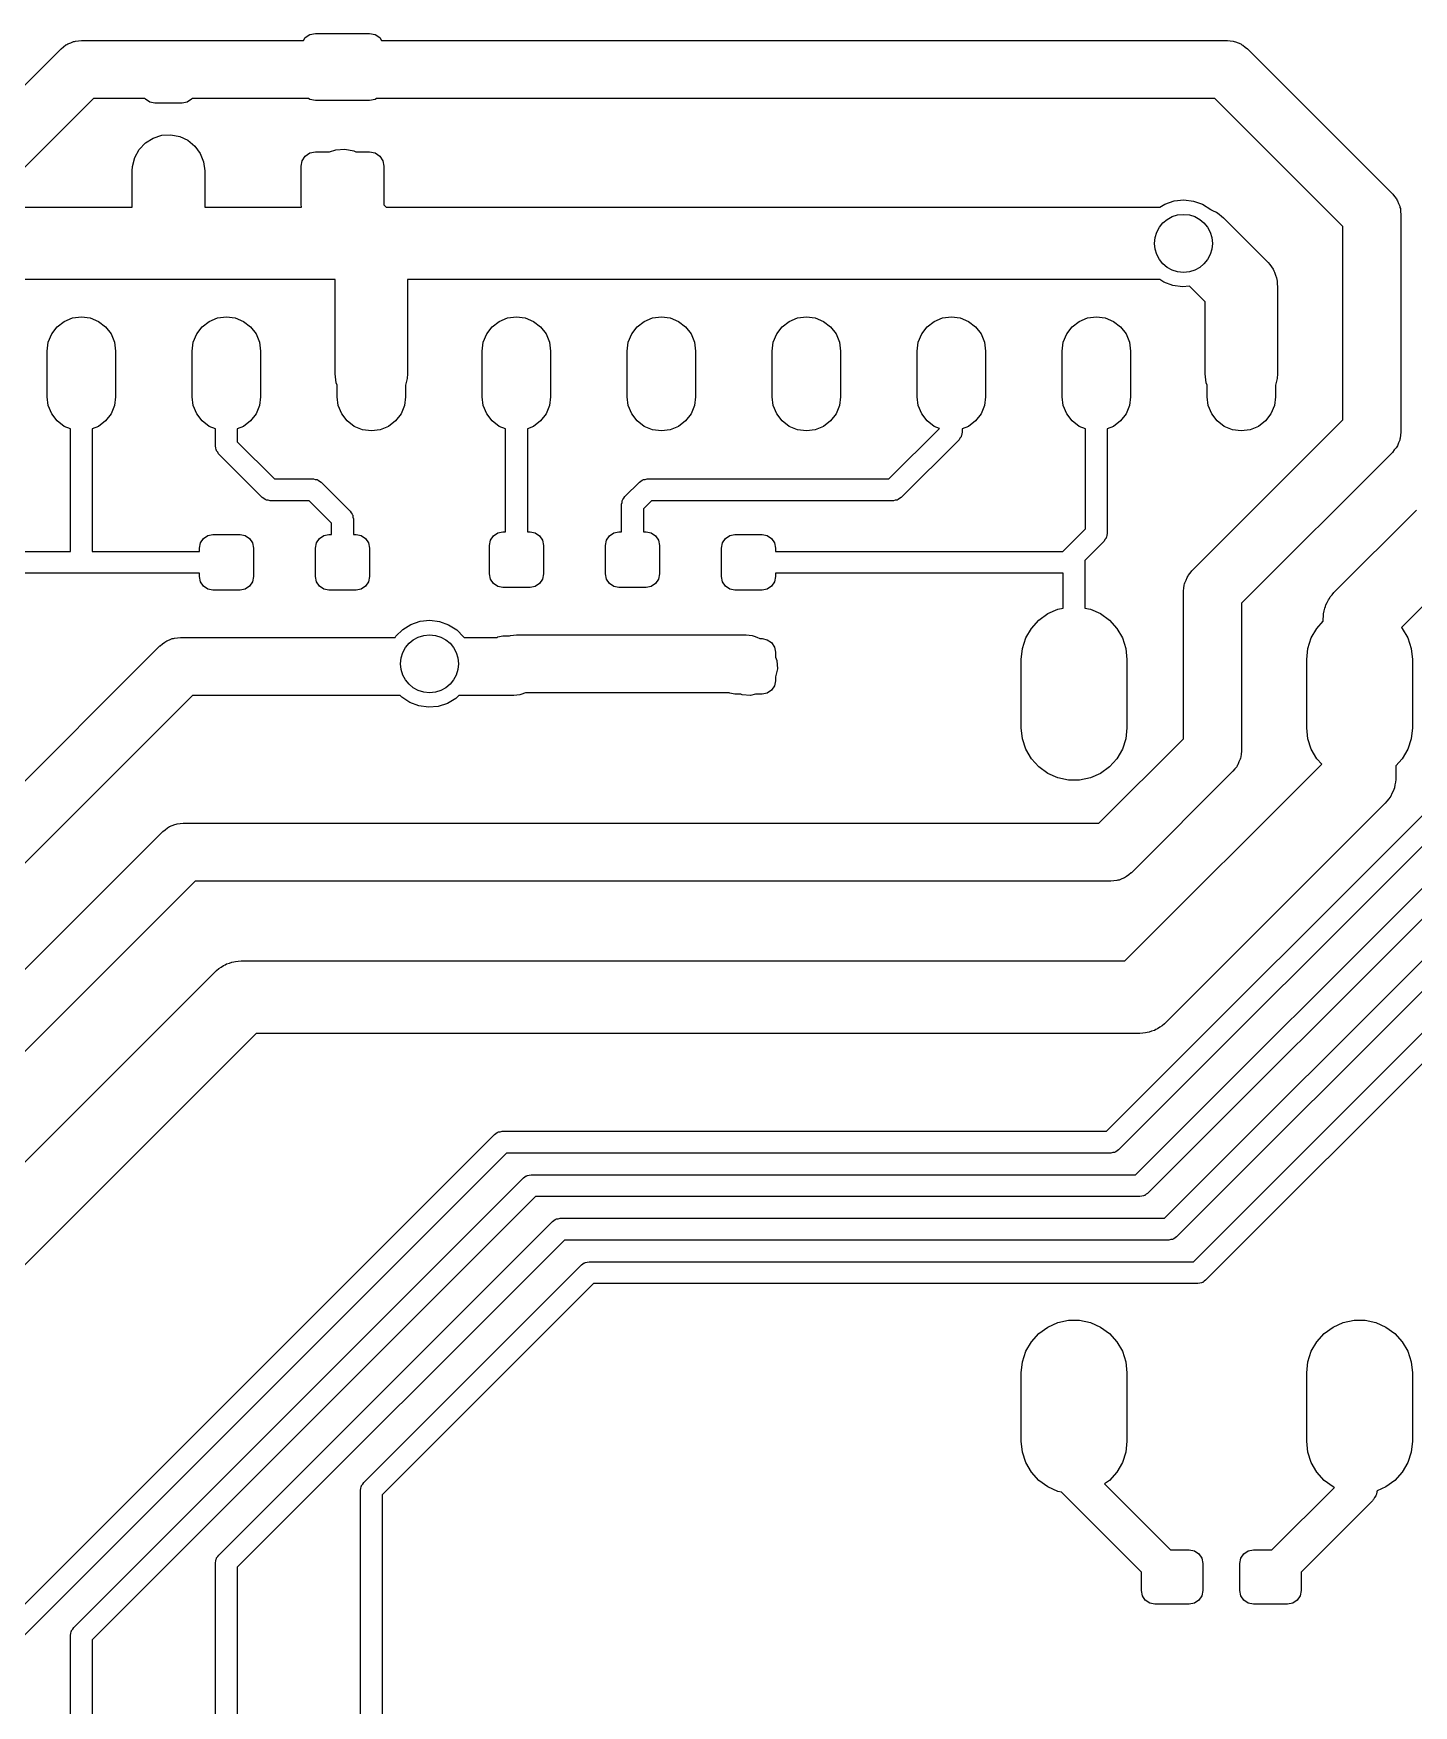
# Model space of a CAD drawing. Extents: x 1 to 4.69, y -4.28 to -0.99.
# Drawn here: x 2.027 to 2.979, y -3.579 to -2.425 of the extents above; entities that cross this region are included whole.
import ezdxf

# ---------------------------------------------------------------- set-up
doc = ezdxf.new("R2010")
doc.units = 0
doc.header["$MEASUREMENT"] = 0
doc.layers.add('BLACK', color=7, linetype='CONTINUOUS')

msp = doc.modelspace()

# ---------------------------------------------------------------- linework, layer by layer
at = {"layer": 'BLACK', "linetype": 'CONTINUOUS'}
for p, q in [((2.04768, -2.43448), (2.04922, -2.43315)), ((2.04922, -2.43315), (2.04996, -2.43282)), ((2.04996, -2.43282), (2.05061, -2.43234)), ((2.05061, -2.43234), (2.05253, -2.43165)), ((2.05253, -2.43165), (2.05439, -2.4308)), ((2.05439, -2.4308), (2.05519, -2.43069)), ((2.05519, -2.43069), (2.05594, -2.43042)), ((2.05594, -2.43042), (2.05798, -2.43029)), ((2.05798, -2.43029), (2.06, -2.43)), ((2.06, -2.43), (2.21304, -2.43)), ((2.21304, -2.43), (2.21434, -2.42806)), ((2.21434, -2.42806), (2.21753, -2.42593)), ((2.21753, -2.42593), (2.2213, -2.42518)), ((2.2213, -2.42518), (2.2587, -2.42518)), ((2.2587, -2.42518), (2.26247, -2.42593)), ((2.26247, -2.42593), (2.26566, -2.42806)), ((2.26566, -2.42806), (2.26696, -2.43)), ((2.26696, -2.43), (2.85, -2.43)), ((2.85, -2.43), (2.85024, -2.43)), ((2.85024, -2.43), (2.85226, -2.43032)), ((2.85226, -2.43032), (2.85429, -2.43047)), ((2.85429, -2.43047), (2.85505, -2.43075)), ((2.85505, -2.43075), (2.85585, -2.43087)), ((2.85585, -2.43087), (2.85769, -2.43174)), ((2.85769, -2.43174), (2.8596, -2.43246)), ((2.8596, -2.43246), (2.86025, -2.43294)), ((2.86025, -2.43294), (2.86098, -2.43328)), ((2.86098, -2.43328), (2.86251, -2.43463)), ((1.99025, -2.49146), (2.04586, -2.43586)), ((2.04586, -2.43586), (2.04603, -2.43569)), ((2.04603, -2.43569), (2.04768, -2.43448)), ((2.86251, -2.43463), (2.86414, -2.43586)), ((2.86414, -2.43586), (2.96414, -2.53586)), ((2.06828, -2.47), (2.01268, -2.52561)), ((2.1037, -2.47), (2.06828, -2.47)), ((2.10404, -2.47051), (2.1037, -2.47)), ((2.10707, -2.47254), (2.10404, -2.47051)), ((2.11065, -2.47325), (2.10707, -2.47254)), ((2.12935, -2.47325), (2.11065, -2.47325)), ((2.13293, -2.47254), (2.12935, -2.47325)), ((2.13596, -2.47051), (2.13293, -2.47254)), ((2.1363, -2.47), (2.13596, -2.47051)), ((2.2165, -2.47), (2.1363, -2.47)), ((2.21753, -2.47069), (2.2165, -2.47)), ((2.2213, -2.47144), (2.21753, -2.47069)), ((2.2587, -2.47144), (2.2213, -2.47144)), ((2.26247, -2.47069), (2.2587, -2.47144)), ((2.2635, -2.47), (2.26247, -2.47069)), ((2.84172, -2.47), (2.2635, -2.47)), ((2.93, -2.55828), (2.84172, -2.47)), ((2.09977, -2.50531), (2.10406, -2.50074)), ((2.10406, -2.50074), (2.10936, -2.49738)), ((2.10936, -2.49738), (2.11532, -2.49544)), ((2.11532, -2.49544), (2.12157, -2.49505)), ((2.12157, -2.49505), (2.12773, -2.49622)), ((2.12773, -2.49622), (2.1334, -2.49889)), ((2.1334, -2.49889), (2.13822, -2.50289)), ((2.13822, -2.50289), (2.14191, -2.50796)), ((2.0952, -2.51687), (2.09676, -2.5108)), ((2.09676, -2.5108), (2.09977, -2.50531)), ((2.14191, -2.50796), (2.14421, -2.51378)), ((2.14421, -2.51378), (2.145, -2.52)), ((2.21146, -2.51671), (2.21221, -2.51295)), ((2.21221, -2.51295), (2.21434, -2.50975)), ((2.21434, -2.50975), (2.21753, -2.50762)), ((2.21753, -2.50762), (2.2213, -2.50687)), ((2.2213, -2.50687), (2.23092, -2.50687)), ((2.23092, -2.50687), (2.23532, -2.50544)), ((2.23532, -2.50544), (2.24157, -2.50505)), ((2.24157, -2.50505), (2.24773, -2.50622)), ((2.24773, -2.50622), (2.2491, -2.50687)), ((2.2491, -2.50687), (2.2587, -2.50687)), ((2.2587, -2.50687), (2.26247, -2.50762)), ((2.26247, -2.50762), (2.26566, -2.50975)), ((2.26566, -2.50975), (2.26779, -2.51295)), ((2.26779, -2.51295), (2.26854, -2.51671)), ((2.095, -2.52), (2.0952, -2.51687)), ((2.095, -2.545), (2.095, -2.52)), ((2.145, -2.52), (2.145, -2.545)), ((2.21146, -2.54329), (2.21146, -2.51671)), ((2.26854, -2.51671), (2.26854, -2.54329)), ((2.96414, -2.53586), (2.96431, -2.53603)), ((2.96431, -2.53603), (2.96552, -2.53768)), ((1.67036, -2.545), (2.095, -2.545)), ((2.145, -2.545), (2.2118, -2.545)), ((2.2118, -2.545), (2.21146, -2.54329)), ((2.26854, -2.54329), (2.26852, -2.54338)), ((2.26852, -2.54338), (2.27014, -2.545)), ((2.27014, -2.545), (2.80374, -2.545)), ((2.80374, -2.545), (2.80723, -2.54286)), ((2.80723, -2.54286), (2.81356, -2.5407)), ((2.81356, -2.5407), (2.82021, -2.54)), ((2.82021, -2.54), (2.82685, -2.54079)), ((2.82685, -2.54079), (2.83315, -2.54304)), ((2.83315, -2.54304), (2.8388, -2.54662)), ((2.8388, -2.54662), (2.83884, -2.54666)), ((2.83884, -2.54666), (2.8392, -2.54676)), ((2.8392, -2.54676), (2.84092, -2.5477)), ((2.84092, -2.5477), (2.84273, -2.54848)), ((2.84273, -2.54848), (2.84366, -2.54921)), ((2.96552, -2.53768), (2.96685, -2.53922)), ((2.96685, -2.53922), (2.96718, -2.53996)), ((2.96718, -2.53996), (2.96766, -2.54061)), ((2.96766, -2.54061), (2.96835, -2.54253)), ((2.96835, -2.54253), (2.9692, -2.54439)), ((2.9692, -2.54439), (2.96931, -2.54519)), ((2.96931, -2.54519), (2.96958, -2.54594)), ((2.96958, -2.54594), (2.96971, -2.54798)), ((2.96971, -2.54798), (2.97, -2.55)), ((2.84366, -2.54921), (2.84469, -2.54977)), ((2.84469, -2.54977), (2.84613, -2.55112)), ((2.84613, -2.55112), (2.84768, -2.55232)), ((2.84768, -2.55232), (2.87757, -2.58222)), ((2.93, -2.69172), (2.93, -2.55828)), ((2.97, -2.55), (2.97, -2.7)), ((2.87757, -2.58222), (2.87794, -2.58263)), ((2.87794, -2.58263), (2.87812, -2.58278)), ((2.87812, -2.58278), (2.87835, -2.5831)), ((2.87835, -2.5831), (2.87965, -2.58457)), ((2.23489, -2.595), (1.66, -2.595)), ((2.23489, -2.66), (2.23489, -2.595)), ((2.80376, -2.595), (2.28489, -2.595)), ((2.28489, -2.595), (2.28489, -2.66)), ((2.80647, -2.59678), (2.80376, -2.595)), ((2.87965, -2.58457), (2.88065, -2.58626)), ((2.88065, -2.58626), (2.8818, -2.58785)), ((2.8818, -2.58785), (2.88224, -2.58895)), ((2.88224, -2.58895), (2.88284, -2.58996)), ((2.88284, -2.58996), (2.88338, -2.59185)), ((2.88338, -2.59185), (2.88411, -2.59368)), ((2.88411, -2.59368), (2.88426, -2.59485)), ((2.88426, -2.59485), (2.88459, -2.59598)), ((2.81274, -2.59911), (2.80647, -2.59678)), ((2.81937, -2.59999), (2.81274, -2.59911)), ((2.8242, -2.59955), (2.81937, -2.59999)), ((2.83489, -2.61025), (2.8242, -2.59955)), ((2.88459, -2.59598), (2.88465, -2.59794)), ((2.88465, -2.59794), (2.88489, -2.59989)), ((2.88489, -2.59989), (2.88489, -2.66)), ((2.83489, -2.66), (2.83489, -2.61025)), ((2.03944, -2.63244), (2.04319, -2.62755)), ((2.04319, -2.62755), (2.04808, -2.62379)), ((2.04808, -2.62379), (2.05378, -2.62143)), ((2.05378, -2.62143), (2.05989, -2.62063)), ((2.05989, -2.62063), (2.06601, -2.62143)), ((2.06601, -2.62143), (2.0717, -2.62379)), ((2.0717, -2.62379), (2.0766, -2.62755)), ((2.0766, -2.62755), (2.08035, -2.63244)), ((2.13944, -2.63244), (2.14319, -2.62755)), ((2.14319, -2.62755), (2.14808, -2.62379)), ((2.14808, -2.62379), (2.15378, -2.62143)), ((2.15378, -2.62143), (2.15989, -2.62063)), ((2.15989, -2.62063), (2.16601, -2.62143)), ((2.16601, -2.62143), (2.1717, -2.62379)), ((2.1717, -2.62379), (2.1766, -2.62755)), ((2.1766, -2.62755), (2.18035, -2.63244)), ((2.33944, -2.63244), (2.34319, -2.62755)), ((2.34319, -2.62755), (2.34808, -2.62379)), ((2.34808, -2.62379), (2.35378, -2.62143)), ((2.35378, -2.62143), (2.35989, -2.62063)), ((2.35989, -2.62063), (2.36601, -2.62143)), ((2.36601, -2.62143), (2.3717, -2.62379)), ((2.3717, -2.62379), (2.3766, -2.62755)), ((2.3766, -2.62755), (2.38035, -2.63244)), ((2.43944, -2.63244), (2.44319, -2.62755)), ((2.44319, -2.62755), (2.44808, -2.62379)), ((2.44808, -2.62379), (2.45378, -2.62143)), ((2.45378, -2.62143), (2.45989, -2.62063)), ((2.45989, -2.62063), (2.46601, -2.62143)), ((2.46601, -2.62143), (2.4717, -2.62379)), ((2.4717, -2.62379), (2.4766, -2.62755)), ((2.4766, -2.62755), (2.48035, -2.63244)), ((2.53944, -2.63244), (2.54319, -2.62755)), ((2.54319, -2.62755), (2.54808, -2.62379)), ((2.54808, -2.62379), (2.55378, -2.62143)), ((2.55378, -2.62143), (2.55989, -2.62063)), ((2.55989, -2.62063), (2.56601, -2.62143)), ((2.56601, -2.62143), (2.5717, -2.62379)), ((2.5717, -2.62379), (2.5766, -2.62755)), ((2.5766, -2.62755), (2.58035, -2.63244)), ((2.63944, -2.63244), (2.64319, -2.62755)), ((2.64319, -2.62755), (2.64808, -2.62379)), ((2.64808, -2.62379), (2.65378, -2.62143)), ((2.65378, -2.62143), (2.65989, -2.62063)), ((2.65989, -2.62063), (2.66601, -2.62143)), ((2.66601, -2.62143), (2.6717, -2.62379)), ((2.6717, -2.62379), (2.6766, -2.62755)), ((2.6766, -2.62755), (2.68035, -2.63244)), ((2.73944, -2.63244), (2.74319, -2.62755)), ((2.74319, -2.62755), (2.74808, -2.62379)), ((2.74808, -2.62379), (2.75378, -2.62143)), ((2.75378, -2.62143), (2.75989, -2.62063)), ((2.75989, -2.62063), (2.76601, -2.62143)), ((2.76601, -2.62143), (2.7717, -2.62379)), ((2.7717, -2.62379), (2.7766, -2.62755)), ((2.7766, -2.62755), (2.78035, -2.63244)), ((2.03627, -2.64425), (2.03708, -2.63814)), ((2.03708, -2.63814), (2.03944, -2.63244)), ((2.08035, -2.63244), (2.08271, -2.63814)), ((2.08271, -2.63814), (2.08351, -2.64425)), ((2.13627, -2.64425), (2.13708, -2.63814)), ((2.13708, -2.63814), (2.13944, -2.63244)), ((2.18035, -2.63244), (2.18271, -2.63814)), ((2.18271, -2.63814), (2.18351, -2.64425)), ((2.33627, -2.64425), (2.33708, -2.63814)), ((2.33708, -2.63814), (2.33944, -2.63244)), ((2.38035, -2.63244), (2.38271, -2.63814)), ((2.38271, -2.63814), (2.38351, -2.64425)), ((2.43627, -2.64425), (2.43708, -2.63814)), ((2.43708, -2.63814), (2.43944, -2.63244)), ((2.48035, -2.63244), (2.48271, -2.63814)), ((2.48271, -2.63814), (2.48351, -2.64425)), ((2.53627, -2.64425), (2.53708, -2.63814)), ((2.53708, -2.63814), (2.53944, -2.63244)), ((2.58035, -2.63244), (2.58271, -2.63814)), ((2.58271, -2.63814), (2.58351, -2.64425)), ((2.63627, -2.64425), (2.63708, -2.63814)), ((2.63708, -2.63814), (2.63944, -2.63244)), ((2.68035, -2.63244), (2.68271, -2.63814)), ((2.68271, -2.63814), (2.68351, -2.64425)), ((2.73627, -2.64425), (2.73708, -2.63814)), ((2.73708, -2.63814), (2.73944, -2.63244)), ((2.78035, -2.63244), (2.78271, -2.63814)), ((2.78271, -2.63814), (2.78351, -2.64425)), ((2.03627, -2.67575), (2.03627, -2.64425)), ((2.08351, -2.64425), (2.08351, -2.67575)), ((2.13627, -2.67575), (2.13627, -2.64425)), ((2.18351, -2.64425), (2.18351, -2.67575)), ((2.33627, -2.67575), (2.33627, -2.64425)), ((2.38351, -2.64425), (2.38351, -2.67575)), ((2.43627, -2.67575), (2.43627, -2.64425)), ((2.48351, -2.64425), (2.48351, -2.67575)), ((2.53627, -2.67575), (2.53627, -2.64425)), ((2.58351, -2.64425), (2.58351, -2.67575)), ((2.63627, -2.67575), (2.63627, -2.64425)), ((2.68351, -2.64425), (2.68351, -2.67575)), ((2.73627, -2.67575), (2.73627, -2.64425)), ((2.78351, -2.64425), (2.78351, -2.67575)), ((2.23568, -2.66622), (2.23489, -2.66)), ((2.2847, -2.66313), (2.28351, -2.66773)), ((2.28489, -2.66), (2.2847, -2.66313)), ((2.83568, -2.66622), (2.83489, -2.66)), ((2.8847, -2.66313), (2.88351, -2.66773)), ((2.88489, -2.66), (2.8847, -2.66313)), ((2.03708, -2.68186), (2.03627, -2.67575)), ((2.08351, -2.67575), (2.08271, -2.68186)), ((2.13708, -2.68186), (2.13627, -2.67575)), ((2.18351, -2.67575), (2.18271, -2.68186)), ((2.23627, -2.66771), (2.23568, -2.66622)), ((2.23627, -2.67575), (2.23627, -2.66771)), ((2.23708, -2.68186), (2.23627, -2.67575)), ((2.28351, -2.67575), (2.28271, -2.68186)), ((2.28351, -2.66773), (2.28351, -2.67575)), ((2.33708, -2.68186), (2.33627, -2.67575)), ((2.38351, -2.67575), (2.38271, -2.68186)), ((2.43708, -2.68186), (2.43627, -2.67575)), ((2.48351, -2.67575), (2.48271, -2.68186)), ((2.53708, -2.68186), (2.53627, -2.67575)), ((2.58351, -2.67575), (2.58271, -2.68186)), ((2.63708, -2.68186), (2.63627, -2.67575)), ((2.68351, -2.67575), (2.68271, -2.68186)), ((2.73708, -2.68186), (2.73627, -2.67575)), ((2.78351, -2.67575), (2.78271, -2.68186)), ((2.83627, -2.66771), (2.83568, -2.66622)), ((2.83627, -2.67575), (2.83627, -2.66771)), ((2.83708, -2.68186), (2.83627, -2.67575)), ((2.88351, -2.67575), (2.88271, -2.68186)), ((2.88351, -2.66773), (2.88351, -2.67575)), ((2.03944, -2.68756), (2.03708, -2.68186)), ((2.04319, -2.69245), (2.03944, -2.68756)), ((2.08035, -2.68756), (2.0766, -2.69245)), ((2.08271, -2.68186), (2.08035, -2.68756)), ((2.13944, -2.68756), (2.13708, -2.68186)), ((2.14319, -2.69245), (2.13944, -2.68756)), ((2.18035, -2.68756), (2.1766, -2.69245)), ((2.18271, -2.68186), (2.18035, -2.68756)), ((2.23944, -2.68756), (2.23708, -2.68186)), ((2.24319, -2.69245), (2.23944, -2.68756)), ((2.28035, -2.68756), (2.2766, -2.69245)), ((2.28271, -2.68186), (2.28035, -2.68756)), ((2.33944, -2.68756), (2.33708, -2.68186)), ((2.34319, -2.69245), (2.33944, -2.68756)), ((2.38035, -2.68756), (2.3766, -2.69245)), ((2.38271, -2.68186), (2.38035, -2.68756)), ((2.43944, -2.68756), (2.43708, -2.68186)), ((2.44319, -2.69245), (2.43944, -2.68756)), ((2.48035, -2.68756), (2.4766, -2.69245)), ((2.48271, -2.68186), (2.48035, -2.68756)), ((2.53944, -2.68756), (2.53708, -2.68186)), ((2.54319, -2.69245), (2.53944, -2.68756)), ((2.58035, -2.68756), (2.5766, -2.69245)), ((2.58271, -2.68186), (2.58035, -2.68756)), ((2.63944, -2.68756), (2.63708, -2.68186)), ((2.64319, -2.69245), (2.63944, -2.68756)), ((2.68035, -2.68756), (2.6766, -2.69245)), ((2.68271, -2.68186), (2.68035, -2.68756)), ((2.73944, -2.68756), (2.73708, -2.68186)), ((2.74319, -2.69245), (2.73944, -2.68756)), ((2.78035, -2.68756), (2.7766, -2.69245)), ((2.78271, -2.68186), (2.78035, -2.68756)), ((2.83944, -2.68756), (2.83708, -2.68186)), ((2.84319, -2.69245), (2.83944, -2.68756)), ((2.88035, -2.68756), (2.8766, -2.69245)), ((2.88271, -2.68186), (2.88035, -2.68756)), ((2.04808, -2.69621), (2.04319, -2.69245)), ((2.05239, -2.69799), (2.04808, -2.69621)), ((2.05239, -2.7825), (2.05239, -2.69799)), ((2.0717, -2.69621), (2.06739, -2.69799)), ((2.06739, -2.69799), (2.06739, -2.7825)), ((2.0766, -2.69245), (2.0717, -2.69621)), ((2.14808, -2.69621), (2.14319, -2.69245)), ((2.15239, -2.69799), (2.14808, -2.69621)), ((2.15239, -2.70989), (2.15239, -2.69799)), ((2.1717, -2.69621), (2.16739, -2.69799)), ((2.16739, -2.69799), (2.16739, -2.70679)), ((2.1766, -2.69245), (2.1717, -2.69621)), ((2.24808, -2.69621), (2.24319, -2.69245)), ((2.25378, -2.69857), (2.24808, -2.69621)), ((2.25989, -2.69937), (2.25378, -2.69857)), ((2.26601, -2.69857), (2.25989, -2.69937)), ((2.2717, -2.69621), (2.26601, -2.69857)), ((2.2766, -2.69245), (2.2717, -2.69621)), ((2.34808, -2.69621), (2.34319, -2.69245)), ((2.3525, -2.69804), (2.34808, -2.69621)), ((2.3525, -2.76896), (2.3525, -2.69804)), ((2.3717, -2.69621), (2.3675, -2.69795)), ((2.3675, -2.69795), (2.3675, -2.76896)), ((2.3766, -2.69245), (2.3717, -2.69621)), ((2.44808, -2.69621), (2.44319, -2.69245)), ((2.45378, -2.69857), (2.44808, -2.69621)), ((2.45989, -2.69937), (2.45378, -2.69857)), ((2.46601, -2.69857), (2.45989, -2.69937)), ((2.4717, -2.69621), (2.46601, -2.69857)), ((2.4766, -2.69245), (2.4717, -2.69621)), ((2.54808, -2.69621), (2.54319, -2.69245)), ((2.55378, -2.69857), (2.54808, -2.69621)), ((2.55989, -2.69937), (2.55378, -2.69857)), ((2.56601, -2.69857), (2.55989, -2.69937)), ((2.5717, -2.69621), (2.56601, -2.69857)), ((2.5766, -2.69245), (2.5717, -2.69621)), ((2.61689, -2.7325), (2.65169, -2.6977)), ((2.64808, -2.69621), (2.64319, -2.69245)), ((2.65169, -2.6977), (2.64808, -2.69621)), ((2.6717, -2.69621), (2.66739, -2.69799)), ((2.66739, -2.69799), (2.66739, -2.70012)), ((2.6766, -2.69245), (2.6717, -2.69621)), ((2.74808, -2.69621), (2.74319, -2.69245)), ((2.75239, -2.69799), (2.74808, -2.69621)), ((2.75239, -2.767), (2.75239, -2.69799)), ((2.7717, -2.69621), (2.76739, -2.69799)), ((2.76739, -2.69799), (2.76739, -2.77012)), ((2.7766, -2.69245), (2.7717, -2.69621)), ((2.82586, -2.79586), (2.93, -2.69172)), ((2.84808, -2.69621), (2.84319, -2.69245)), ((2.85378, -2.69857), (2.84808, -2.69621)), ((2.85989, -2.69937), (2.85378, -2.69857)), ((2.86601, -2.69857), (2.85989, -2.69937)), ((2.8717, -2.69621), (2.86601, -2.69857)), ((2.8766, -2.69245), (2.8717, -2.69621)), ((2.15267, -2.71111), (2.15239, -2.70989)), ((2.16739, -2.70679), (2.19311, -2.7325)), ((2.6652, -2.70541), (2.62529, -2.74531)), ((2.66586, -2.70435), (2.6652, -2.70541)), ((2.66665, -2.70337), (2.66586, -2.70435)), ((2.66674, -2.70295), (2.66665, -2.70337)), ((2.66697, -2.70259), (2.66674, -2.70295)), ((2.66711, -2.70134), (2.66697, -2.70259)), ((2.66739, -2.70012), (2.66711, -2.70134)), ((2.96706, -2.71025), (2.96672, -2.71098)), ((2.96754, -2.7096), (2.96706, -2.71025)), ((2.96826, -2.70769), (2.96754, -2.7096)), ((2.96913, -2.70585), (2.96826, -2.70769)), ((2.96925, -2.70505), (2.96913, -2.70585)), ((2.96953, -2.70429), (2.96925, -2.70505)), ((2.96968, -2.70226), (2.96953, -2.70429)), ((2.97, -2.70024), (2.96968, -2.70226)), ((2.97, -2.7), (2.97, -2.70024)), ((2.15281, -2.71236), (2.15267, -2.71111)), ((2.15304, -2.71272), (2.15281, -2.71236)), ((2.15313, -2.71315), (2.15304, -2.71272)), ((2.15392, -2.71413), (2.15313, -2.71315)), ((2.15458, -2.71519), (2.15392, -2.71413)), ((2.1847, -2.7453), (2.15458, -2.71519)), ((2.96414, -2.71414), (2.86, -2.81828)), ((2.96537, -2.71251), (2.96414, -2.71414)), ((2.96672, -2.71098), (2.96537, -2.71251)), ((2.19311, -2.7325), (2.22001, -2.7325)), ((2.22001, -2.7325), (2.22123, -2.73278)), ((2.22123, -2.73278), (2.22248, -2.73292)), ((2.22248, -2.73292), (2.22284, -2.73315)), ((2.22284, -2.73315), (2.22326, -2.73325)), ((2.22326, -2.73325), (2.22424, -2.73403)), ((2.44577, -2.73402), (2.44675, -2.73324)), ((2.44675, -2.73324), (2.44717, -2.73315)), ((2.44717, -2.73315), (2.44753, -2.73292)), ((2.44753, -2.73292), (2.44878, -2.73278)), ((2.44878, -2.73278), (2.45, -2.7325)), ((2.45, -2.7325), (2.61689, -2.7325)), ((2.22424, -2.73403), (2.2253, -2.7347)), ((2.2253, -2.7347), (2.24531, -2.75471)), ((2.43403, -2.74576), (2.4347, -2.7447)), ((2.4347, -2.7447), (2.44471, -2.73469)), ((2.44471, -2.73469), (2.44577, -2.73402)), ((2.18576, -2.74597), (2.1847, -2.7453)), ((2.18674, -2.74675), (2.18576, -2.74597)), ((2.18716, -2.74685), (2.18674, -2.74675)), ((2.18752, -2.74708), (2.18716, -2.74685)), ((2.18877, -2.74722), (2.18752, -2.74708)), ((2.18999, -2.7475), (2.18877, -2.74722)), ((2.21689, -2.7475), (2.18999, -2.7475)), ((2.2325, -2.76311), (2.21689, -2.7475)), ((2.24531, -2.75471), (2.24598, -2.75577)), ((2.24598, -2.75577), (2.24676, -2.75675)), ((2.24676, -2.75675), (2.24685, -2.75717)), ((2.4325, -2.74999), (2.43278, -2.74877)), ((2.4325, -2.76896), (2.4325, -2.74999)), ((2.43278, -2.74877), (2.43292, -2.74752)), ((2.43292, -2.74752), (2.43315, -2.74716)), ((2.43315, -2.74716), (2.43325, -2.74674)), ((2.43325, -2.74674), (2.43403, -2.74576)), ((2.45311, -2.7475), (2.4475, -2.75311)), ((2.4475, -2.75311), (2.4475, -2.76896)), ((2.62, -2.7475), (2.45311, -2.7475)), ((2.62122, -2.74722), (2.62, -2.7475)), ((2.62247, -2.74708), (2.62122, -2.74722)), ((2.62283, -2.74685), (2.62247, -2.74708)), ((2.62325, -2.74676), (2.62283, -2.74685)), ((2.62423, -2.74598), (2.62325, -2.74676)), ((2.62529, -2.74531), (2.62423, -2.74598)), ((2.92375, -2.8109), (2.98072, -2.75393)), ((2.2325, -2.77081), (2.2325, -2.76311)), ((2.24685, -2.75717), (2.24708, -2.75753)), ((2.24708, -2.75753), (2.24722, -2.75878)), ((2.24722, -2.75878), (2.2475, -2.76)), ((2.2475, -2.76), (2.2475, -2.77081)), ((2.73689, -2.7825), (2.75239, -2.767)), ((2.1413, -2.78016), (2.14201, -2.77658)), ((2.14201, -2.77658), (2.14404, -2.77355)), ((2.14404, -2.77355), (2.14707, -2.77152)), ((2.14707, -2.77152), (2.15065, -2.77081)), ((2.15065, -2.77081), (2.16935, -2.77081)), ((2.16935, -2.77081), (2.17293, -2.77152)), ((2.17293, -2.77152), (2.17596, -2.77355)), ((2.17596, -2.77355), (2.17799, -2.77658)), ((2.17799, -2.77658), (2.1787, -2.78016)), ((2.2213, -2.78016), (2.22201, -2.77658)), ((2.22201, -2.77658), (2.22404, -2.77355)), ((2.22404, -2.77355), (2.22707, -2.77152)), ((2.22707, -2.77152), (2.23065, -2.77081)), ((2.23065, -2.77081), (2.2325, -2.77081)), ((2.2475, -2.77081), (2.24935, -2.77081)), ((2.24935, -2.77081), (2.25293, -2.77152)), ((2.25293, -2.77152), (2.25596, -2.77355)), ((2.25596, -2.77355), (2.25799, -2.77658)), ((2.25799, -2.77658), (2.2587, -2.78016)), ((2.3413, -2.77831), (2.34201, -2.77473)), ((2.3413, -2.79799), (2.3413, -2.77831)), ((2.34201, -2.77473), (2.34404, -2.7717)), ((2.34404, -2.7717), (2.34707, -2.76967)), ((2.34707, -2.76967), (2.35065, -2.76896)), ((2.35065, -2.76896), (2.3525, -2.76896)), ((2.3675, -2.76896), (2.36935, -2.76896)), ((2.36935, -2.76896), (2.37293, -2.76967)), ((2.37293, -2.76967), (2.37596, -2.7717)), ((2.37596, -2.7717), (2.37799, -2.77473)), ((2.37799, -2.77473), (2.3787, -2.77831)), ((2.3787, -2.77831), (2.3787, -2.79799)), ((2.4213, -2.77831), (2.42201, -2.77473)), ((2.4213, -2.79799), (2.4213, -2.77831)), ((2.42201, -2.77473), (2.42404, -2.7717)), ((2.42404, -2.7717), (2.42707, -2.76967)), ((2.42707, -2.76967), (2.43065, -2.76896)), ((2.43065, -2.76896), (2.4325, -2.76896)), ((2.4475, -2.76896), (2.44935, -2.76896)), ((2.44935, -2.76896), (2.45293, -2.76967)), ((2.45293, -2.76967), (2.45596, -2.7717)), ((2.45596, -2.7717), (2.45799, -2.77473)), ((2.45799, -2.77473), (2.4587, -2.77831)), ((2.4587, -2.77831), (2.4587, -2.79799)), ((2.5013, -2.78016), (2.50201, -2.77658)), ((2.50201, -2.77658), (2.50404, -2.77355)), ((2.50404, -2.77355), (2.50707, -2.77152)), ((2.50707, -2.77152), (2.51065, -2.77081)), ((2.51065, -2.77081), (2.52935, -2.77081)), ((2.52935, -2.77081), (2.53293, -2.77152)), ((2.53293, -2.77152), (2.53596, -2.77355)), ((2.53596, -2.77355), (2.53799, -2.77658)), ((2.53799, -2.77658), (2.5387, -2.78016)), ((2.7652, -2.77541), (2.75189, -2.78872)), ((2.76586, -2.77435), (2.7652, -2.77541)), ((2.76665, -2.77337), (2.76586, -2.77435)), ((2.76674, -2.77295), (2.76665, -2.77337)), ((2.76697, -2.77259), (2.76674, -2.77295)), ((2.76711, -2.77134), (2.76697, -2.77259)), ((2.76739, -2.77012), (2.76711, -2.77134)), ((1.85, -2.7825), (2.05239, -2.7825)), ((2.06739, -2.7825), (2.1413, -2.7825)), ((2.1413, -2.7825), (2.1413, -2.78016)), ((2.1787, -2.78016), (2.1787, -2.79984)), ((2.2213, -2.79984), (2.2213, -2.78016)), ((2.2587, -2.78016), (2.2587, -2.79984)), ((2.5013, -2.79984), (2.5013, -2.78016)), ((2.5387, -2.78016), (2.5387, -2.7825)), ((2.5387, -2.7825), (2.73689, -2.7825)), ((2.75189, -2.78872), (2.75189, -2.78918)), ((2.75189, -2.78918), (2.75207, -2.79)), ((2.75207, -2.79), (2.75207, -2.82153)), ((3.01596, -2.78939), (2.97037, -2.83498)), ((2.1413, -2.7975), (1.85311, -2.7975)), ((2.1413, -2.79984), (2.1413, -2.7975)), ((2.14201, -2.80342), (2.1413, -2.79984)), ((2.1787, -2.79984), (2.17799, -2.80342)), ((2.22201, -2.80342), (2.2213, -2.79984)), ((2.2587, -2.79984), (2.25799, -2.80342)), ((2.34201, -2.80157), (2.3413, -2.79799)), ((2.34404, -2.8046), (2.34201, -2.80157)), ((2.37799, -2.80157), (2.37596, -2.8046)), ((2.3787, -2.79799), (2.37799, -2.80157)), ((2.42201, -2.80157), (2.4213, -2.79799)), ((2.42404, -2.8046), (2.42201, -2.80157)), ((2.45799, -2.80157), (2.45596, -2.8046)), ((2.4587, -2.79799), (2.45799, -2.80157)), ((2.50201, -2.80342), (2.5013, -2.79984)), ((2.5387, -2.79984), (2.53799, -2.80342)), ((2.73707, -2.7975), (2.5387, -2.7975)), ((2.5387, -2.7975), (2.5387, -2.79984)), ((2.73707, -2.82153), (2.73707, -2.7975)), ((2.82087, -2.80415), (2.82174, -2.80231)), ((2.82174, -2.80231), (2.82246, -2.8004)), ((2.82246, -2.8004), (2.82294, -2.79975)), ((2.82294, -2.79975), (2.82328, -2.79902)), ((2.82328, -2.79902), (2.82463, -2.79749)), ((2.82463, -2.79749), (2.82586, -2.79586)), ((2.14404, -2.80645), (2.14201, -2.80342)), ((2.14707, -2.80848), (2.14404, -2.80645)), ((2.15065, -2.80919), (2.14707, -2.80848)), ((2.16935, -2.80919), (2.15065, -2.80919)), ((2.17293, -2.80848), (2.16935, -2.80919)), ((2.17596, -2.80645), (2.17293, -2.80848)), ((2.17799, -2.80342), (2.17596, -2.80645)), ((2.22404, -2.80645), (2.22201, -2.80342)), ((2.22707, -2.80848), (2.22404, -2.80645)), ((2.23065, -2.80919), (2.22707, -2.80848)), ((2.24935, -2.80919), (2.23065, -2.80919)), ((2.25293, -2.80848), (2.24935, -2.80919)), ((2.25596, -2.80645), (2.25293, -2.80848)), ((2.25799, -2.80342), (2.25596, -2.80645)), ((2.34707, -2.80663), (2.34404, -2.8046)), ((2.35065, -2.80734), (2.34707, -2.80663)), ((2.36935, -2.80734), (2.35065, -2.80734)), ((2.37293, -2.80663), (2.36935, -2.80734)), ((2.37596, -2.8046), (2.37293, -2.80663)), ((2.42707, -2.80663), (2.42404, -2.8046)), ((2.43065, -2.80734), (2.42707, -2.80663)), ((2.44935, -2.80734), (2.43065, -2.80734)), ((2.45293, -2.80663), (2.44935, -2.80734)), ((2.45596, -2.8046), (2.45293, -2.80663)), ((2.50404, -2.80645), (2.50201, -2.80342)), ((2.50707, -2.80848), (2.50404, -2.80645)), ((2.51065, -2.80919), (2.50707, -2.80848)), ((2.52935, -2.80919), (2.51065, -2.80919)), ((2.53293, -2.80848), (2.52935, -2.80919)), ((2.53596, -2.80645), (2.53293, -2.80848)), ((2.53799, -2.80342), (2.53596, -2.80645)), ((2.82, -2.80976), (2.82032, -2.80774)), ((2.82, -2.81), (2.82, -2.80976)), ((2.82, -2.91172), (2.82, -2.81)), ((2.82032, -2.80774), (2.82047, -2.80571)), ((2.82047, -2.80571), (2.82075, -2.80495)), ((2.82075, -2.80495), (2.82087, -2.80415)), ((2.92063, -2.81492), (2.9212, -2.81388)), ((2.9212, -2.81388), (2.92254, -2.81245)), ((2.92254, -2.81245), (2.92375, -2.8109)), ((2.72021, -2.8299), (2.72637, -2.82542)), ((2.72637, -2.82542), (2.73332, -2.82233)), ((2.73332, -2.82233), (2.73707, -2.82153)), ((2.75207, -2.82153), (2.75583, -2.82233)), ((2.75583, -2.82233), (2.76278, -2.82542)), ((2.76278, -2.82542), (2.76894, -2.8299)), ((2.76689, -3.1825), (3.12471, -2.82469)), ((2.86, -2.81828), (2.86, -2.92)), ((2.9165, -2.8274), (2.91662, -2.82544)), ((2.91662, -2.82544), (2.91711, -2.82354)), ((2.91711, -2.82354), (2.91742, -2.8216)), ((2.91742, -2.8216), (2.91789, -2.82052)), ((2.91789, -2.82052), (2.91818, -2.81937)), ((2.91818, -2.81937), (2.91913, -2.81765)), ((2.91913, -2.81765), (2.91991, -2.81585)), ((2.91991, -2.81585), (2.92063, -2.81492)), ((2.27675, -2.84104), (2.28153, -2.83636)), ((2.28153, -2.83636), (2.28723, -2.83286)), ((2.28723, -2.83286), (2.29356, -2.8307)), ((2.29356, -2.8307), (2.30021, -2.83)), ((2.30021, -2.83), (2.30685, -2.83079)), ((2.30685, -2.83079), (2.31315, -2.83304)), ((2.31315, -2.83304), (2.3188, -2.83662)), ((2.3188, -2.83662), (2.32351, -2.84137)), ((2.71131, -2.84215), (2.71511, -2.83556)), ((2.71511, -2.83556), (2.72021, -2.8299)), ((2.76894, -2.8299), (2.77404, -2.83556)), ((2.77404, -2.83556), (2.77784, -2.84215)), ((3.13311, -2.8375), (2.77529, -3.19531)), ((2.90816, -2.84215), (2.91196, -2.83556)), ((2.91196, -2.83556), (2.91643, -2.8306)), ((2.91643, -2.82857), (2.91646, -2.82802)), ((2.91643, -2.8306), (2.91643, -2.82857)), ((2.91644, -2.82779), (2.9165, -2.8274)), ((2.91646, -2.82802), (2.91644, -2.82779)), ((2.97037, -2.83498), (2.97089, -2.83556)), ((2.97089, -2.83556), (2.97469, -2.84215)), ((1.96172, -3), (2.11401, -2.84771)), ((2.11401, -2.84771), (2.11418, -2.84754)), ((2.11418, -2.84754), (2.11583, -2.84633)), ((2.11583, -2.84633), (2.11737, -2.845)), ((2.11737, -2.845), (2.11811, -2.84467)), ((2.11811, -2.84467), (2.11876, -2.84419)), ((2.11876, -2.84419), (2.12068, -2.8435)), ((2.12068, -2.8435), (2.12254, -2.84265)), ((2.12254, -2.84265), (2.12334, -2.84254)), ((2.12334, -2.84254), (2.12409, -2.84227)), ((2.12409, -2.84227), (2.12613, -2.84214)), ((2.12613, -2.84214), (2.12815, -2.84185)), ((2.12815, -2.84185), (2.27623, -2.84185)), ((2.27623, -2.84185), (2.27675, -2.84104)), ((2.32351, -2.84137), (2.32381, -2.84185)), ((2.32381, -2.84185), (2.34658, -2.84185)), ((2.34658, -2.84185), (2.34707, -2.84152)), ((2.34707, -2.84152), (2.35065, -2.84081)), ((2.35065, -2.84081), (2.35438, -2.84081)), ((2.35438, -2.84081), (2.35439, -2.8408)), ((2.35439, -2.8408), (2.35519, -2.84069)), ((2.35519, -2.84069), (2.35594, -2.84042)), ((2.35594, -2.84042), (2.35798, -2.84029)), ((2.35798, -2.84029), (2.36, -2.84)), ((2.36, -2.84), (2.51815, -2.84)), ((2.51815, -2.84), (2.51839, -2.84)), ((2.51839, -2.84), (2.52041, -2.84032)), ((2.52041, -2.84032), (2.52244, -2.84047)), ((2.52244, -2.84047), (2.5232, -2.84075)), ((2.5232, -2.84075), (2.524, -2.84087)), ((2.524, -2.84087), (2.52584, -2.84174)), ((2.52584, -2.84174), (2.52775, -2.84246)), ((2.52775, -2.84246), (2.52802, -2.84266)), ((2.52802, -2.84266), (2.52935, -2.84266)), ((2.52935, -2.84266), (2.53293, -2.84337)), ((2.53293, -2.84337), (2.53596, -2.8454)), ((2.53596, -2.8454), (2.53799, -2.84843)), ((2.53799, -2.84843), (2.5387, -2.85201)), ((2.70895, -2.84939), (2.71131, -2.84215)), ((2.77784, -2.84215), (2.7802, -2.84939)), ((2.9058, -2.84939), (2.90816, -2.84215)), ((2.97469, -2.84215), (2.97705, -2.84939)), ((2.5387, -2.85201), (2.5387, -2.85535)), ((2.5387, -2.85535), (2.53958, -2.85779)), ((2.53958, -2.85779), (2.53994, -2.86345)), ((2.70816, -2.85696), (2.70895, -2.84939)), ((2.70816, -2.90413), (2.70816, -2.85696)), ((2.7802, -2.84939), (2.78099, -2.85696)), ((2.78099, -2.85696), (2.78099, -2.90413)), ((2.90501, -2.85696), (2.9058, -2.84939)), ((2.90501, -2.90413), (2.90501, -2.85696)), ((2.97705, -2.84939), (2.97784, -2.85696)), ((2.97784, -2.85696), (2.97784, -2.90413)), ((2.5387, -2.87169), (2.53799, -2.87527)), ((2.53994, -2.86345), (2.5387, -2.86891)), ((2.5387, -2.86891), (2.5387, -2.87169)), ((2.13643, -2.88185), (1.98414, -3.03414)), ((2.27966, -2.88185), (2.13643, -2.88185)), ((2.28088, -2.88312), (2.27966, -2.88185)), ((2.28647, -2.88678), (2.28088, -2.88312)), ((2.32029, -2.88185), (2.31814, -2.8839)), ((2.35815, -2.88185), (2.32029, -2.88185)), ((2.36017, -2.88156), (2.35815, -2.88185)), ((2.36221, -2.88143), (2.36017, -2.88156)), ((2.36296, -2.88116), (2.36221, -2.88143)), ((2.36376, -2.88105), (2.36296, -2.88116)), ((2.36562, -2.8802), (2.36376, -2.88105)), ((2.36618, -2.88), (2.36562, -2.8802)), ((2.50658, -2.88), (2.36618, -2.88)), ((2.50707, -2.88033), (2.50658, -2.88)), ((2.51065, -2.88104), (2.50707, -2.88033)), ((2.5148, -2.88104), (2.51065, -2.88104)), ((2.51571, -2.88138), (2.5148, -2.88104)), ((2.52136, -2.8818), (2.51571, -2.88138)), ((2.52492, -2.88104), (2.52136, -2.8818)), ((2.52935, -2.88104), (2.52492, -2.88104)), ((2.53293, -2.88033), (2.52935, -2.88104)), ((2.53596, -2.8783), (2.53293, -2.88033)), ((2.53799, -2.87527), (2.53596, -2.8783)), ((2.29274, -2.88911), (2.28647, -2.88678)), ((2.29937, -2.88999), (2.29274, -2.88911)), ((2.30603, -2.88939), (2.29937, -2.88999)), ((2.31239, -2.88732), (2.30603, -2.88939)), ((2.31814, -2.8839), (2.31239, -2.88732)), ((2.70895, -2.9117), (2.70816, -2.90413)), ((2.78099, -2.90413), (2.7802, -2.9117)), ((2.9058, -2.9117), (2.90501, -2.90413)), ((2.97784, -2.90413), (2.97705, -2.9117)), ((2.71131, -2.91894), (2.70895, -2.9117)), ((2.76172, -2.97), (2.82, -2.91172)), ((2.7802, -2.9117), (2.77784, -2.91894)), ((2.90816, -2.91894), (2.9058, -2.9117)), ((2.97705, -2.9117), (2.97469, -2.91894)), ((2.71511, -2.92553), (2.71131, -2.91894)), ((2.72021, -2.93119), (2.71511, -2.92553)), ((2.77404, -2.92553), (2.76894, -2.93119)), ((2.77784, -2.91894), (2.77404, -2.92553)), ((2.77964, -3.065), (2.91535, -2.92929)), ((2.85754, -2.9296), (2.85706, -2.93025)), ((2.85826, -2.92769), (2.85754, -2.9296)), ((2.85913, -2.92585), (2.85826, -2.92769)), ((2.85925, -2.92505), (2.85913, -2.92585)), ((2.85953, -2.92429), (2.85925, -2.92505)), ((2.85968, -2.92226), (2.85953, -2.92429)), ((2.86, -2.92024), (2.85968, -2.92226)), ((2.86, -2.92), (2.86, -2.92024)), ((2.91196, -2.92553), (2.90816, -2.91894)), ((2.91535, -2.92929), (2.91196, -2.92553)), ((2.97089, -2.92553), (2.96643, -2.93049)), ((2.97469, -2.91894), (2.97089, -2.92553)), ((2.72637, -2.93566), (2.72021, -2.93119)), ((2.73332, -2.93876), (2.72637, -2.93566)), ((2.74077, -2.94034), (2.73332, -2.93876)), ((2.74838, -2.94034), (2.74077, -2.94034)), ((2.75583, -2.93876), (2.74838, -2.94034)), ((2.76278, -2.93566), (2.75583, -2.93876)), ((2.76894, -2.93119), (2.76278, -2.93566)), ((2.85414, -2.93414), (2.78414, -3.00414)), ((2.78689, -3.2125), (3.06571, -2.93369)), ((2.85537, -2.93251), (2.85414, -2.93414)), ((2.85672, -2.93098), (2.85537, -2.93251)), ((2.85706, -2.93025), (2.85672, -2.93098)), ((2.96635, -2.93975), (2.96623, -2.94171)), ((2.96641, -2.93936), (2.96635, -2.93975)), ((2.96643, -2.93857), (2.96639, -2.93912)), ((2.96639, -2.93912), (2.96641, -2.93936)), ((2.96643, -2.93049), (2.96643, -2.93857)), ((3.07411, -2.9465), (2.79529, -3.22531)), ((2.96222, -2.95223), (2.96165, -2.95327)), ((2.96294, -2.9513), (2.96222, -2.95223)), ((2.96372, -2.9495), (2.96294, -2.9513)), ((2.96467, -2.94778), (2.96372, -2.9495)), ((2.96496, -2.94663), (2.96467, -2.94778)), ((2.96543, -2.94555), (2.96496, -2.94663)), ((2.96574, -2.94361), (2.96543, -2.94555)), ((2.96623, -2.94171), (2.96574, -2.94361)), ((2.9591, -2.95625), (2.80768, -3.10768)), ((2.96031, -2.9547), (2.9591, -2.95625)), ((2.96165, -2.95327), (2.96031, -2.9547)), ((1.85172, -3.24), (2.11586, -2.97586)), ((2.11586, -2.97586), (2.11603, -2.97569)), ((2.11603, -2.97569), (2.11768, -2.97448)), ((2.11768, -2.97448), (2.11922, -2.97315)), ((2.11922, -2.97315), (2.11996, -2.97282)), ((2.11996, -2.97282), (2.12061, -2.97234)), ((2.12061, -2.97234), (2.12253, -2.97165)), ((2.12253, -2.97165), (2.12439, -2.9708)), ((2.12439, -2.9708), (2.12519, -2.97069)), ((2.12519, -2.97069), (2.12594, -2.97042)), ((2.12594, -2.97042), (2.12798, -2.97029)), ((2.12798, -2.97029), (2.13, -2.97)), ((2.13, -2.97), (2.76172, -2.97)), ((2.13828, -3.01), (1.87414, -3.27414)), ((2.77, -3.01), (2.13828, -3.01)), ((2.77202, -3.00971), (2.77, -3.01)), ((2.77406, -3.00958), (2.77202, -3.00971)), ((2.77481, -3.00931), (2.77406, -3.00958)), ((2.77561, -3.0092), (2.77481, -3.00931)), ((2.77747, -3.00835), (2.77561, -3.0092)), ((2.77939, -3.00766), (2.77747, -3.00835)), ((2.78004, -3.00718), (2.77939, -3.00766)), ((2.78078, -3.00685), (2.78004, -3.00718)), ((2.78232, -3.00552), (2.78078, -3.00685)), ((2.78397, -3.00431), (2.78232, -3.00552)), ((2.78414, -3.00414), (2.78397, -3.00431)), ((2.80689, -3.2425), (3.03471, -3.01469)), ((3.04311, -3.0275), (2.81529, -3.25531)), ((2.15637, -3.06925), (2.15796, -3.06809)), ((2.15796, -3.06809), (2.15905, -3.06766)), ((2.15905, -3.06766), (2.16007, -3.06706)), ((2.16007, -3.06706), (2.16196, -3.06651)), ((2.16196, -3.06651), (2.16378, -3.06579)), ((2.16378, -3.06579), (2.16495, -3.06564)), ((2.16495, -3.06564), (2.16609, -3.06531)), ((2.16609, -3.06531), (2.16805, -3.06525)), ((2.16805, -3.06525), (2.17, -3.065)), ((2.17, -3.065), (2.77964, -3.065)), ((1.92375, -3.3009), (2.15232, -3.07232)), ((2.15232, -3.07232), (2.15274, -3.07196)), ((2.15274, -3.07196), (2.15289, -3.07178)), ((2.15289, -3.07178), (2.1532, -3.07154)), ((2.1532, -3.07154), (2.15468, -3.07025)), ((2.15468, -3.07025), (2.15637, -3.06925)), ((2.79622, -3.11421), (2.79505, -3.11436)), ((2.79804, -3.11349), (2.79622, -3.11421)), ((2.79993, -3.11294), (2.79804, -3.11349)), ((2.80095, -3.11234), (2.79993, -3.11294)), ((2.80204, -3.11191), (2.80095, -3.11234)), ((2.80363, -3.11075), (2.80204, -3.11191)), ((2.80532, -3.10975), (2.80363, -3.11075)), ((2.8068, -3.10846), (2.80532, -3.10975)), ((2.80711, -3.10822), (2.8068, -3.10846)), ((2.80726, -3.10804), (2.80711, -3.10822)), ((2.80768, -3.10768), (2.80726, -3.10804)), ((2.82689, -3.2725), (2.99471, -3.10469)), ((2.18036, -3.115), (1.96937, -3.32599)), ((2.79, -3.115), (2.18036, -3.115)), ((2.79195, -3.11475), (2.79, -3.115)), ((2.79391, -3.11469), (2.79195, -3.11475)), ((2.79505, -3.11436), (2.79391, -3.11469)), ((3.00311, -3.1175), (2.83529, -3.28531)), ((2.34577, -3.18402), (2.34675, -3.18324)), ((2.34675, -3.18324), (2.34717, -3.18315)), ((2.34717, -3.18315), (2.34753, -3.18292)), ((2.34753, -3.18292), (2.34878, -3.18278)), ((2.34878, -3.18278), (2.35, -3.1825)), ((2.35, -3.1825), (2.76689, -3.1825)), ((1.95459, -3.5748), (2.34471, -3.18469)), ((2.34471, -3.18469), (2.34577, -3.18402)), ((2.35311, -3.1975), (1.96739, -3.58321)), ((2.77, -3.1975), (2.35311, -3.1975)), ((2.77122, -3.19722), (2.77, -3.1975)), ((2.77247, -3.19708), (2.77122, -3.19722)), ((2.77283, -3.19685), (2.77247, -3.19708)), ((2.77325, -3.19676), (2.77283, -3.19685)), ((2.77423, -3.19598), (2.77325, -3.19676)), ((2.77529, -3.19531), (2.77423, -3.19598)), ((2.05459, -3.5248), (2.36471, -3.21469)), ((2.36471, -3.21469), (2.36577, -3.21402)), ((2.36577, -3.21402), (2.36675, -3.21324)), ((2.36675, -3.21324), (2.36717, -3.21315)), ((2.36717, -3.21315), (2.36753, -3.21292)), ((2.36753, -3.21292), (2.36878, -3.21278)), ((2.36878, -3.21278), (2.37, -3.2125)), ((2.37, -3.2125), (2.78689, -3.2125)), ((2.37311, -3.2275), (2.06739, -3.53321)), ((2.79, -3.2275), (2.37311, -3.2275)), ((2.79122, -3.22722), (2.79, -3.2275)), ((2.79247, -3.22708), (2.79122, -3.22722)), ((2.79283, -3.22685), (2.79247, -3.22708)), ((2.79325, -3.22676), (2.79283, -3.22685)), ((2.79423, -3.22598), (2.79325, -3.22676)), ((2.79529, -3.22531), (2.79423, -3.22598)), ((2.15459, -3.4748), (2.38471, -3.24469)), ((2.38471, -3.24469), (2.38577, -3.24402)), ((2.38577, -3.24402), (2.38675, -3.24324)), ((2.38675, -3.24324), (2.38717, -3.24315)), ((2.38717, -3.24315), (2.38753, -3.24292)), ((2.38753, -3.24292), (2.38878, -3.24278)), ((2.38878, -3.24278), (2.39, -3.2425)), ((2.39, -3.2425), (2.80689, -3.2425)), ((2.39311, -3.2575), (2.16739, -3.48321)), ((2.81, -3.2575), (2.39311, -3.2575)), ((2.81122, -3.25722), (2.81, -3.2575)), ((2.81247, -3.25708), (2.81122, -3.25722)), ((2.81283, -3.25685), (2.81247, -3.25708)), ((2.81325, -3.25676), (2.81283, -3.25685)), ((2.81423, -3.25598), (2.81325, -3.25676)), ((2.81529, -3.25531), (2.81423, -3.25598)), ((2.25459, -3.4248), (2.40471, -3.27469)), ((2.40471, -3.27469), (2.40577, -3.27402)), ((2.40577, -3.27402), (2.40675, -3.27324)), ((2.40675, -3.27324), (2.40717, -3.27315)), ((2.40717, -3.27315), (2.40753, -3.27292)), ((2.40753, -3.27292), (2.40878, -3.27278)), ((2.40878, -3.27278), (2.41, -3.2725)), ((2.41, -3.2725), (2.82689, -3.2725)), ((2.83122, -3.28722), (2.83, -3.2875)), ((2.83247, -3.28708), (2.83122, -3.28722)), ((2.83283, -3.28685), (2.83247, -3.28708)), ((2.83325, -3.28676), (2.83283, -3.28685)), ((2.83423, -3.28598), (2.83325, -3.28676)), ((2.83529, -3.28531), (2.83423, -3.28598)), ((2.41311, -3.2875), (2.26739, -3.43321)), ((2.83, -3.2875), (2.41311, -3.2875)), ((2.72021, -3.32202), (2.72637, -3.31755)), ((2.72637, -3.31755), (2.73332, -3.31445)), ((2.73332, -3.31445), (2.74077, -3.31287)), ((2.74077, -3.31287), (2.74838, -3.31287)), ((2.74838, -3.31287), (2.75583, -3.31445)), ((2.75583, -3.31445), (2.76278, -3.31755)), ((2.76278, -3.31755), (2.76894, -3.32202)), ((2.91706, -3.32202), (2.92322, -3.31755)), ((2.92322, -3.31755), (2.93017, -3.31445)), ((2.93017, -3.31445), (2.93762, -3.31287)), ((2.93762, -3.31287), (2.94523, -3.31287)), ((2.94523, -3.31287), (2.95268, -3.31445)), ((2.95268, -3.31445), (2.95963, -3.31755)), ((2.95963, -3.31755), (2.96579, -3.32202)), ((2.71131, -3.33427), (2.71511, -3.32768)), ((2.71511, -3.32768), (2.72021, -3.32202)), ((2.76894, -3.32202), (2.77404, -3.32768)), ((2.77404, -3.32768), (2.77784, -3.33427)), ((2.90816, -3.33427), (2.91196, -3.32768)), ((2.91196, -3.32768), (2.91706, -3.32202)), ((2.96579, -3.32202), (2.97089, -3.32768)), ((2.97089, -3.32768), (2.97469, -3.33427)), ((2.70816, -3.34909), (2.70895, -3.34152)), ((2.70895, -3.34152), (2.71131, -3.33427)), ((2.77784, -3.33427), (2.7802, -3.34152)), ((2.7802, -3.34152), (2.78099, -3.34909)), ((2.90501, -3.34909), (2.9058, -3.34152)), ((2.9058, -3.34152), (2.90816, -3.33427)), ((2.97469, -3.33427), (2.97705, -3.34152)), ((2.97705, -3.34152), (2.97784, -3.34909)), ((2.70816, -3.39625), (2.70816, -3.34909)), ((2.78099, -3.34909), (2.78099, -3.39625)), ((2.90501, -3.39625), (2.90501, -3.34909)), ((2.97784, -3.34909), (2.97784, -3.39625)), ((2.70895, -3.40382), (2.70816, -3.39625)), ((2.78099, -3.39625), (2.7802, -3.40382)), ((2.9058, -3.40382), (2.90501, -3.39625)), ((2.97784, -3.39625), (2.97705, -3.40382)), ((2.71131, -3.41106), (2.70895, -3.40382)), ((2.71511, -3.41766), (2.71131, -3.41106)), ((2.77784, -3.41106), (2.77404, -3.41766)), ((2.7802, -3.40382), (2.77784, -3.41106)), ((2.90816, -3.41106), (2.9058, -3.40382)), ((2.91196, -3.41766), (2.90816, -3.41106)), ((2.97469, -3.41106), (2.97089, -3.41766)), ((2.97705, -3.40382), (2.97469, -3.41106)), ((2.25392, -3.42586), (2.25459, -3.4248)), ((2.72021, -3.42332), (2.71511, -3.41766)), ((2.72637, -3.42779), (2.72021, -3.42332)), ((2.76894, -3.42332), (2.76555, -3.42578)), ((2.77404, -3.41766), (2.76894, -3.42332)), ((2.91706, -3.42332), (2.91196, -3.41766)), ((2.92322, -3.42779), (2.91706, -3.42332)), ((2.96579, -3.42332), (2.95963, -3.42779)), ((2.97089, -3.41766), (2.96579, -3.42332)), ((2.25239, -3.43009), (2.25267, -3.42887)), ((2.25239, -3.62201), (2.25239, -3.43009)), ((2.25267, -3.42887), (2.25281, -3.42763)), ((2.25281, -3.42763), (2.25304, -3.42726)), ((2.25304, -3.42726), (2.25314, -3.42684)), ((2.25314, -3.42684), (2.25392, -3.42586)), ((2.26739, -3.43321), (2.26739, -3.62201)), ((2.73332, -3.43089), (2.72637, -3.42779)), ((2.73583, -3.43142), (2.73332, -3.43089)), ((2.79093, -3.48652), (2.73583, -3.43142)), ((2.76555, -3.42578), (2.81106, -3.4713)), ((2.88102, -3.4713), (2.92413, -3.4282)), ((2.92413, -3.4282), (2.92322, -3.42779)), ((2.95058, -3.43696), (2.95026, -3.43741)), ((2.951, -3.43661), (2.95058, -3.43696)), ((2.95182, -3.4352), (2.951, -3.43661)), ((2.95275, -3.43386), (2.95182, -3.4352)), ((2.9529, -3.43333), (2.95275, -3.43386)), ((2.95317, -3.43285), (2.9529, -3.43333)), ((2.95345, -3.43124), (2.95317, -3.43285)), ((2.95367, -3.43045), (2.95345, -3.43124)), ((2.95963, -3.42779), (2.95367, -3.43045)), ((2.95026, -3.43741), (2.90116, -3.48652)), ((2.81106, -3.4713), (2.8239, -3.4713)), ((2.8239, -3.4713), (2.82748, -3.47201)), ((2.86461, -3.47201), (2.86819, -3.4713)), ((2.86819, -3.4713), (2.88102, -3.4713)), ((2.15239, -3.48009), (2.15267, -3.47887)), ((2.15239, -3.62201), (2.15239, -3.48009)), ((2.15267, -3.47887), (2.15281, -3.47763)), ((2.15281, -3.47763), (2.15304, -3.47726)), ((2.15304, -3.47726), (2.15314, -3.47684)), ((2.15314, -3.47684), (2.15392, -3.47586)), ((2.15392, -3.47586), (2.15459, -3.4748)), ((2.16739, -3.48321), (2.16739, -3.62201)), ((2.82748, -3.47201), (2.83051, -3.47404)), ((2.83051, -3.47404), (2.83254, -3.47707)), ((2.83254, -3.47707), (2.83325, -3.48065)), ((2.83325, -3.48065), (2.83325, -3.49935)), ((2.85884, -3.48065), (2.85955, -3.47707)), ((2.85884, -3.49935), (2.85884, -3.48065)), ((2.85955, -3.47707), (2.86158, -3.47404)), ((2.86158, -3.47404), (2.86461, -3.47201)), ((2.79093, -3.49935), (2.79093, -3.48652)), ((2.90116, -3.48652), (2.90116, -3.49935)), ((2.79164, -3.50293), (2.79093, -3.49935)), ((2.79366, -3.50596), (2.79164, -3.50293)), ((2.7967, -3.50799), (2.79366, -3.50596)), ((2.83051, -3.50596), (2.82748, -3.50799)), ((2.83254, -3.50293), (2.83051, -3.50596)), ((2.83325, -3.49935), (2.83254, -3.50293)), ((2.85955, -3.50293), (2.85884, -3.49935)), ((2.86158, -3.50596), (2.85955, -3.50293)), ((2.86461, -3.50799), (2.86158, -3.50596)), ((2.89842, -3.50596), (2.89539, -3.50799)), ((2.90045, -3.50293), (2.89842, -3.50596)), ((2.90116, -3.49935), (2.90045, -3.50293)), ((2.80028, -3.5087), (2.7967, -3.50799)), ((2.8239, -3.5087), (2.80028, -3.5087)), ((2.82748, -3.50799), (2.8239, -3.5087)), ((2.86819, -3.5087), (2.86461, -3.50799)), ((2.89181, -3.5087), (2.86819, -3.5087)), ((2.89539, -3.50799), (2.89181, -3.5087)), ((2.05239, -3.53009), (2.05267, -3.52887)), ((2.05267, -3.52887), (2.05281, -3.52763)), ((2.05281, -3.52763), (2.05304, -3.52726)), ((2.05304, -3.52726), (2.05314, -3.52684)), ((2.05314, -3.52684), (2.05392, -3.52586)), ((2.05392, -3.52586), (2.05459, -3.5248)), ((2.05239, -3.62201), (2.05239, -3.53009)), ((2.06739, -3.53321), (2.06739, -3.62201))]:
    msp.add_line(p, q, dxfattribs=at)
at = {"layer": 'BLACK'}
for centre in [(2.82, -2.57), (2.3, -2.86)]:
    msp.add_circle(centre, 0.02, dxfattribs=at)

doc.saveas('drawing.dxf')
